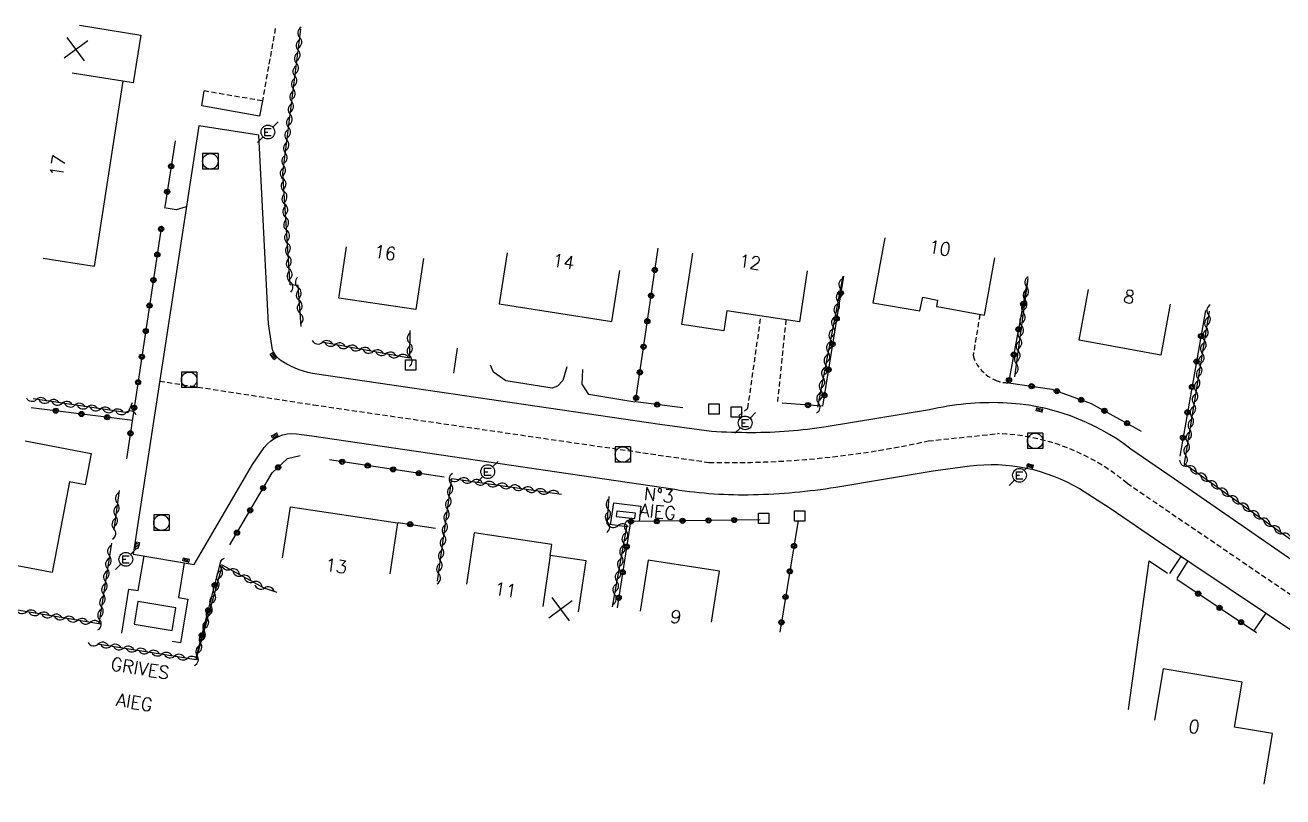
# Model space of a CAD drawing. Header units: millimetres. Extents: x 184000 to 185001, y 129000 to 130000.
# Drawn here: x 184464.6 to 184586.4, y 129866.9 to 129941.6 of the extents above; entities that cross this region are included whole.
import ezdxf
from ezdxf.enums import TextEntityAlignment as Align

# ---------------------------------------------------------------- set-up
doc = ezdxf.new("R2010")
doc.units = ezdxf.units.MM
doc.linetypes.add('DASHED', pattern=[0.75, 0.5, -0.25])
doc.layers.get('0').update_dxf_attribs({"linetype": 'CONTINUOUS'})
for name, color, linetype in [('W0001', 6, 'DASHED'), ('W0008', 7, 'CONTINUOUS'), ('W0100', 7, 'CONTINUOUS'), ('W0112', 1, 'DASHED'), ('W0310', 3, 'CONTINUOUS'), ('W0322', 7, 'CONTINUOUS'), ('W0334', 7, 'CONTINUOUS'), ('W0400', 7, 'CONTINUOUS'), ('W0420', 7, 'CONTINUOUS'), ('W0471', 7, 'CONTINUOUS'), ('W0984', 7, 'CONTINUOUS'), ('W0991', 7, 'CONTINUOUS'), ('W1102', 7, 'CONTINUOUS')]:
    doc.layers.add(name, color=color, linetype=linetype)
doc.styles.get("Standard").update_dxf_attribs({"font": 'romans.shx', "width": 0.85})

# ---------------------------------------------------------------- blocks, each defined once
blk = doc.blocks.new('t322o')
at = {"color": 0, "linetype": 'Continuous'}
for radius in [0.25, 0.15]:
    blk.add_circle((0, 0), radius, dxfattribs=at)
blk = doc.blocks.new('T420')
for p, q in [((0.75, 0.75), (-0.75, 0.75)), ((-0.75, 0.75), (-0.75, -0.75)), ((0.75, 0.75), (0.75, -0.75)), ((0.75, -0.75), (-0.75, -0.75))]:
    blk.add_line(p, q)
blk.add_ellipse((0, 0), major_axis=(-0.53, 0.53), ratio=1, start_param=3.926991, end_param=10.210176)
blk = doc.blocks.new('T471')
for p, q in [((-0.333334, 0.333334), (-0.333334, -0.333334)), ((-0.333334, 0.333334), (0.333334, 0.333334)), ((-0.333334, 0), (0, 0)), ((0.500001, 0.500001), (1.000002, 1.000002)), ((-0.500001, -0.500001), (-1.000002, -1.000002)), ((-0.333334, -0.333334), (0.333334, -0.333334))]:
    blk.add_line(p, q)
blk.add_ellipse((0, 0), major_axis=(0.471405, 0.471405), ratio=1, start_param=5.4977871438, end_param=11.780972451)
blk = doc.blocks.new('T400')
for p, q in [((-0.15, 0.3), (0.15, 0.3)), ((-0.15, -0.25), (-0.15, 0.3)), ((-0.15, 0.15), (0.15, 0.15)), ((-0.15, 0), (0.15, 0)), ((0.15, 0.3), (0.15, -0.25)), ((-0.15, -0.15), (0.15, -0.15)), ((-0.15, -0.25), (-0.15, -0.3)), ((-0.15, -0.3), (0.15, -0.3)), ((0.15, -0.3), (0.15, -0.25))]:
    blk.add_line(p, q)
blk = doc.blocks.new('t310o')
at = {"color": 0, "linetype": 'Continuous'}
for centre, start, end in [((-0.5, 0.38), 216.8699, 323.1304), ((0.5, -0.37), 36.8699, 143.1303)]:
    blk.add_arc(centre, 0.625, start, end, dxfattribs=at)
blk = doc.blocks.new('t112o')
at = {"color": 0, "linetype": 'Continuous'}
for p, q in [((-0.5, 0.5), (0.5, 0.5)), ((-0.5, -0.5), (-0.5, 0.5)), ((0.5, 0.5), (0.5, -0.5)), ((0.5, -0.5), (-0.5, -0.5))]:
    blk.add_line(p, q, dxfattribs=at)
blk = doc.blocks.new('t991o')
at = {"color": 0, "linetype": 'Continuous'}
for p, q in [((-1, 1), (1, -1)), ((-1, -1), (1, 1))]:
    blk.add_line(p, q, dxfattribs=at)

msp = doc.modelspace()

# ---------------------------------------------------------------- linework, layer by layer
at = {"layer": 'W0001'}
msp.add_lwpolyline([(184477.65, 129907.15), (184492.55, 129904.86), (184530.85, 129899.29, 0.060458), (184552.09, 129901.37), (184558.82, 129902.07, -0.167521), (184571.35, 129897.27), (184596.09, 129880.43, 0.017409), (184612.77, 129872.04, -0.229307), (184618.72, 129855.69), (184616, 129813.86)], format="xyb", dxfattribs=at)
msp.add_lwpolyline([(184477.65, 129907.15), (184492.55, 129904.86), (184530.85, 129899.29, 0.060458), (184552.09, 129901.37), (184558.82, 129902.07, -0.167521), (184571.35, 129897.27), (184596.09, 129880.43, 0.017409), (184612.77, 129872.04, -0.229307), (184618.72, 129855.69), (184616, 129813.86)], format="xyb", dxfattribs=at)
at = {"layer": 'W0008'}
msp.add_lwpolyline([(184597.61, 129882.7), (184575.9, 129897.71), (184571.71, 129900.58, 0.15573), (184559.31, 129905.05, 0.065675), (184552.2, 129904.37), (184542.19, 129902.72, -0.038685), (184534.98, 129902.16, -0.015519), (184531.11, 129902.28), (184526.08, 129902.94), (184492.89, 129907.83, -0.10296), (184489.59, 129909.01, -0.156548), (184488.6, 129910.17), (184488.19, 129912.7), (184487.27, 129930.95), (184481.44, 129931.85), (184475.08, 129890.42), (184481.01, 129889.41), (184486.65, 129899.08), (184487.79, 129900.73, -0.265349), (184490.9, 129902.05), (184492.4, 129901.87), (184527.54, 129896.69, 0.046781), (184535.14, 129896.17, 0.032571), (184543.13, 129896.89), (184552.57, 129898.46), (184556.1, 129898.94, -0.168272), (184566.72, 129896.75), (184569.7, 129894.85), (184574.01, 129891.94), (184606.63, 129870.08)], format="xyb", dxfattribs=at)
msp.add_lwpolyline([(184597.61, 129882.7), (184575.9, 129897.71), (184571.71, 129900.58, 0.15573), (184559.31, 129905.05, 0.065675), (184552.2, 129904.37), (184542.19, 129902.72, -0.038685), (184534.98, 129902.16, -0.015519), (184531.11, 129902.28), (184526.08, 129902.94), (184492.89, 129907.83, -0.10296), (184489.59, 129909.01, -0.156548), (184488.6, 129910.17), (184488.19, 129912.7), (184487.27, 129930.95), (184481.44, 129931.85), (184475.08, 129890.42), (184481.01, 129889.41), (184486.65, 129899.08), (184487.79, 129900.73, -0.265349), (184490.9, 129902.05), (184492.4, 129901.87), (184527.54, 129896.69, 0.046781), (184535.14, 129896.17, 0.032571), (184543.13, 129896.89), (184552.57, 129898.46), (184556.1, 129898.94, -0.168272), (184566.72, 129896.75), (184569.7, 129894.85), (184574.01, 129891.94), (184606.63, 129870.08)], format="xyb", dxfattribs=at)
for points in [[(184489.59, 129909.01), (184489.59, 129909.01)], [(184489.59, 129909.01), (184489.59, 129909.01)], [(184490.93, 129908.35), (184490.93, 129908.35)], [(184490.93, 129908.35), (184490.93, 129908.35)], [(184559.31, 129905.05), (184559.31, 129905.05)], [(184559.31, 129905.05), (184559.31, 129905.05)], [(184563.37, 129904.51), (184563.37, 129904.51)], [(184563.37, 129904.51), (184563.37, 129904.51)], [(184539.35, 129902.36), (184539.35, 129902.36)], [(184539.35, 129902.36), (184539.35, 129902.36)], [(184489.39, 129901.88), (184489.39, 129901.88)], [(184489.39, 129901.88), (184489.39, 129901.88)], [(184534.98, 129902.16), (184534.98, 129902.16)], [(184534.98, 129902.16), (184534.98, 129902.16)], [(184559.19, 129899.05), (184559.19, 129899.05)], [(184559.19, 129899.05), (184559.19, 129899.05)], [(184560.41, 129898.94), (184560.41, 129898.94)], [(184560.41, 129898.94), (184560.41, 129898.94)], [(184563.26, 129898.31), (184563.26, 129898.31)], [(184563.26, 129898.31), (184563.26, 129898.31)], [(184535.14, 129896.17), (184535.14, 129896.17)], [(184535.14, 129896.17), (184535.14, 129896.17)], [(184539.43, 129896.43), (184539.43, 129896.43)], [(184539.43, 129896.43), (184539.43, 129896.43)]]:
    msp.add_lwpolyline(points, dxfattribs=at)
at = {"layer": 'W0100'}
for points in [[(184469.91, 129941.59), (184475.83, 129940.63), (184475.08, 129936.02), (184474.1, 129936.18), (184473.93, 129935.15), (184471.33, 129918.24), (184466.39, 129919)], [(184469.91, 129941.59), (184475.83, 129940.63), (184475.08, 129936.02), (184474.1, 129936.18), (184473.93, 129935.15), (184471.33, 129918.24), (184466.39, 129919)], [(184547.87, 129921), (184546.73, 129914.74), (184551.28, 129913.94), (184551.55, 129915.26), (184552.98, 129915), (184552.87, 129914.38), (184552.94, 129914.36), (184557.53, 129913.53), (184558.53, 129919.08)], [(184547.87, 129921), (184546.73, 129914.74), (184551.28, 129913.94), (184551.55, 129915.26), (184552.98, 129915), (184552.87, 129914.38), (184552.94, 129914.36), (184557.53, 129913.53), (184558.53, 129919.08)], [(184503.21, 129919.02), (184502.47, 129914.07), (184495.01, 129915.19), (184495.75, 129920.13)], [(184503.21, 129919.02), (184502.47, 129914.07), (184495.01, 129915.19), (184495.75, 129920.13)], [(184511.3, 129919.58), (184510.53, 129914.64), (184521.46, 129912.93), (184522.23, 129917.87)], [(184511.3, 129919.58), (184510.53, 129914.64), (184521.46, 129912.93), (184522.23, 129917.87)], [(184540.36, 129917.83), (184539.61, 129912.89), (184532.57, 129913.96), (184532.28, 129912.03), (184528.23, 129912.64), (184529.28, 129919.52)], [(184540.36, 129917.83), (184539.61, 129912.89), (184532.57, 129913.96), (184532.28, 129912.03), (184528.23, 129912.64), (184529.28, 129919.52)], [(184575.5, 129914.59), (184574.61, 129909.67), (184566.7, 129911.1), (184567.59, 129916.02)], [(184575.5, 129914.59), (184574.61, 129909.67), (184566.7, 129911.1), (184567.59, 129916.02)], [(184552.94, 129914.36), (184552.94, 129914.36)], [(184552.94, 129914.36), (184552.94, 129914.36)], [(184539.61, 129912.89), (184539.61, 129912.89)], [(184539.61, 129912.89), (184539.61, 129912.89)], [(184464.62, 129901.39), (184471.02, 129900.16), (184470.43, 129897.11), (184468.94, 129897.4), (184467.25, 129888.62), (184462.34, 129889.57)], [(184464.62, 129901.39), (184471.02, 129900.16), (184470.43, 129897.11), (184468.94, 129897.4), (184467.25, 129888.62), (184462.34, 129889.57)], [(184489.57, 129890.06), (184490.32, 129895), (184500.69, 129893.44), (184499.95, 129888.5)], [(184489.57, 129890.06), (184490.32, 129895), (184500.69, 129893.44), (184499.95, 129888.5)], [(184518.21, 129884.83), (184518.95, 129889.77), (184515.49, 129890.29), (184515.65, 129891.34), (184508.12, 129892.47), (184507.38, 129887.52)], [(184518.21, 129884.83), (184518.95, 129889.77), (184515.49, 129890.29), (184515.65, 129891.34), (184508.12, 129892.47), (184507.38, 129887.52)], [(184518.95, 129889.77), (184518.95, 129889.77)], [(184518.95, 129889.77), (184518.95, 129889.77)], [(184531.1, 129883.83), (184531.86, 129888.77), (184524.96, 129889.83), (184524.2, 129884.88)], [(184531.1, 129883.83), (184531.86, 129888.77), (184524.96, 129889.83), (184524.2, 129884.88)], [(184467.25, 129888.62), (184467.25, 129888.62)], [(184467.25, 129888.62), (184467.25, 129888.62)], [(184584.61, 129868.14), (184585.43, 129873.07), (184581.75, 129873.68), (184582.47, 129878.03), (184574.83, 129879.3), (184574.01, 129874.36)], [(184584.61, 129868.14), (184585.43, 129873.07), (184581.75, 129873.68), (184582.47, 129878.03), (184574.83, 129879.3), (184574.01, 129874.36)], [(184585.43, 129873.07), (184585.43, 129873.07)], [(184585.43, 129873.07), (184585.43, 129873.07)]]:
    msp.add_lwpolyline(points, dxfattribs=at)
for points in [[(184521.86, 129894.04), (184523.66, 129893.86), (184523.73, 129894.38), (184521.94, 129894.56)], [(184521.86, 129894.04), (184523.66, 129893.86), (184523.73, 129894.38), (184521.94, 129894.56)], [(184478.87, 129883.03), (184479.22, 129885.22), (184475.54, 129885.83), (184475.19, 129883.64)], [(184478.87, 129883.03), (184479.22, 129885.22), (184475.54, 129885.83), (184475.19, 129883.64)]]:
    msp.add_lwpolyline(points, close=True, dxfattribs=at)
at = {"layer": 'W0112'}
for points in [[(184488.86, 129941.28), (184487.61, 129934.26), (184481.96, 129935.23)], [(184488.86, 129941.28), (184487.61, 129934.26), (184481.96, 129935.23)], [(184533.73, 129903.79), (184534.62, 129904.53), (184535.89, 129913.46)], [(184533.73, 129903.79), (184534.62, 129904.53), (184535.89, 129913.46)], [(184538.3, 129913.09), (184537.49, 129905.17)], [(184538.3, 129913.09), (184537.49, 129905.17)], [(184557.51, 129907.92), (184557.51, 129907.92)], [(184557.51, 129907.92), (184557.51, 129907.92)], [(184558.6, 129907.24), (184558.6, 129907.24)], [(184558.6, 129907.24), (184558.6, 129907.24)]]:
    msp.add_lwpolyline(points, dxfattribs=at)
msp.add_lwpolyline([(184557.09, 129913.61), (184556.43, 129909.62, 0.224699), (184558.6, 129907.24, 0.0929), (184559.79, 129906.99)], format="xyb", dxfattribs=at)
msp.add_lwpolyline([(184557.09, 129913.61), (184556.43, 129909.62, 0.224699), (184558.6, 129907.24, 0.0929), (184559.79, 129906.99)], format="xyb", dxfattribs=at)
at = {"layer": 'W0310'}
for p, q in [((184543.82, 129917.31), (184541.36, 129904.62)), ((184543.82, 129917.31), (184541.36, 129904.62)), ((184561.74, 129917.08), (184560.45, 129907.58)), ((184561.74, 129917.08), (184560.45, 129907.58)), ((184473.73, 129896.58), (184473.21, 129892.81)), ((184473.73, 129896.58), (184473.21, 129892.81))]:
    msp.add_line(p, q, dxfattribs=at)
for points in [[(184491.36, 129912.45), (184491.07, 129916.39), (184490.31, 129916.47), (184489.59, 129927.28), (184491.33, 129941.21)], [(184491.36, 129912.45), (184491.07, 129916.39), (184490.31, 129916.47), (184489.59, 129927.28), (184491.33, 129941.21)], [(184579.28, 129913.91), (184576.88, 129899.19), (184596.79, 129885.02), (184604.64, 129881.74)], [(184579.28, 129913.91), (184576.88, 129899.19), (184596.79, 129885.02), (184604.64, 129881.74)], [(184501.9, 129912.06), (184501.86, 129909.38), (184493.37, 129910.92)], [(184501.9, 129912.06), (184501.86, 129909.38), (184493.37, 129910.92)], [(184474.99, 129905.05), (184474.57, 129904.07), (184465.4, 129905.43)], [(184474.99, 129905.05), (184474.57, 129904.07), (184465.4, 129905.43)], [(184504.57, 129887.8), (184505.95, 129897.73), (184516.57, 129896.21)], [(184504.57, 129887.8), (184505.95, 129897.73), (184516.57, 129896.21)], [(184521.5, 129885.3), (184522.89, 129893.06), (184521.01, 129893.3), (184521.2, 129896)], [(184521.5, 129885.3), (184522.89, 129893.06), (184521.01, 129893.3), (184521.2, 129896)], [(184472.98, 129891.48), (184471.77, 129883.68), (184461.54, 129885.38)], [(184472.98, 129891.48), (184471.77, 129883.68), (184461.54, 129885.38)], [(184471.64, 129881.72), (184481.18, 129880.21), (184483.73, 129889.36), (184487.76, 129887.15), (184488.99, 129886.73)], [(184471.64, 129881.72), (184481.18, 129880.21), (184483.73, 129889.36), (184487.76, 129887.15), (184488.99, 129886.73)]]:
    msp.add_lwpolyline(points, dxfattribs=at)
at = {"layer": 'W0322'}
for p, q in [((184479.16, 129930.4), (184478.16, 129924.02)), ((184479.16, 129930.4), (184478.16, 129924.02)), ((184477.85, 129922.18), (184474.45, 129899.63)), ((184477.85, 129922.18), (184474.45, 129899.63)), ((184578.94, 129913.97), (184576.44, 129899.88)), ((184578.94, 129913.97), (184576.44, 129899.88)), ((184475.05, 129903.35), (184465.23, 129904.57)), ((184475.05, 129903.35), (184465.23, 129904.57)), ((184505.22, 129897.87), (184494.09, 129899.53)), ((184505.22, 129897.87), (184494.09, 129899.53)), ((184539.5, 129893.68), (184537.71, 129882.86)), ((184539.5, 129893.68), (184537.71, 129882.86)), ((184481.23, 129880.52), (184483.6, 129889.83)), ((184481.23, 129880.52), (184483.6, 129889.83)), ((184576.15, 129887.98), (184583.86, 129882.82)), ((184576.15, 129887.98), (184583.86, 129882.82))]:
    msp.add_line(p, q, dxfattribs=at)
for points in [[(184528.31, 129904.56), (184523.74, 129905.14), (184525.92, 129920.03)], [(184528.31, 129904.56), (184523.74, 129905.14), (184525.92, 129920.03)], [(184543.88, 129917.3), (184541.86, 129904.73), (184537.95, 129905.02)], [(184543.88, 129917.3), (184541.86, 129904.73), (184537.95, 129905.02)], [(184561.73, 129917.08), (184559.87, 129907), (184564.06, 129906.36), (184567.87, 129904.99), (184572.72, 129902.32)], [(184561.73, 129917.08), (184559.87, 129907), (184564.06, 129906.36), (184567.87, 129904.99), (184572.72, 129902.32)], [(184484.45, 129891.32), (184488.57, 129898.28), (184490.04, 129899.66), (184491.26, 129899.96)], [(184484.45, 129891.32), (184488.57, 129898.28), (184490.04, 129899.66), (184491.26, 129899.96)], [(184535.8, 129893.74), (184523.27, 129893.57), (184521.96, 129885.22)], [(184535.8, 129893.74), (184523.27, 129893.57), (184521.96, 129885.22)], [(184500.75, 129893.48), (184504.38, 129892.91)], [(184500.75, 129893.48), (184504.38, 129892.91)], [(184571.47, 129875.38), (184573.48, 129889.75), (184575.24, 129888.57)], [(184571.47, 129875.38), (184573.48, 129889.75), (184575.24, 129888.57)]]:
    msp.add_lwpolyline(points, dxfattribs=at)
at = {"layer": 'W0334'}
for points in [[(184487.61, 129934.27), (184487.33, 129932.78), (184481.74, 129933.78), (184481.96, 129935.25)], [(184487.61, 129934.27), (184487.33, 129932.78), (184481.74, 129933.78), (184481.96, 129935.25)], [(184480.23, 129924.01), (184479.27, 129923.71), (184478.11, 129923.93)], [(184480.23, 129924.01), (184479.27, 129923.71), (184478.11, 129923.93)], [(184506.47, 129910.35), (184506.12, 129907.93)], [(184506.47, 129910.35), (184506.12, 129907.93)], [(184517.08, 129908.53), (184516.69, 129907.21), (184516.18, 129906.66), (184515.68, 129906.47), (184511.18, 129907.18), (184509.98, 129908.03), (184509.7, 129908.69)], [(184517.08, 129908.53), (184516.69, 129907.21), (184516.18, 129906.66), (184515.68, 129906.47), (184511.18, 129907.18), (184509.98, 129908.03), (184509.7, 129908.69)], [(184523.67, 129905.1), (184519.21, 129905.86), (184518.58, 129906.85), (184518.65, 129908.26)], [(184523.67, 129905.1), (184519.21, 129905.86), (184518.58, 129906.85), (184518.65, 129908.26)], [(184521.33, 129893.26), (184521.64, 129895.38), (184524.25, 129895.06), (184524.08, 129893.58)], [(184521.33, 129893.26), (184521.64, 129895.38), (184524.25, 129895.06), (184524.08, 129893.58)], [(184473.99, 129882.78), (184474.68, 129887.03), (184475.57, 129886.88), (184476.15, 129890.24)], [(184473.99, 129882.78), (184474.68, 129887.03), (184475.57, 129886.88), (184476.15, 129890.24)], [(184575.47, 129888.54), (184576.59, 129890.19), (184577.23, 129889.76), (184576.15, 129888.07)], [(184575.47, 129888.54), (184576.59, 129890.19), (184577.23, 129889.76), (184576.15, 129888.07)], [(184480.03, 129889.57), (184479.49, 129886.23), (184480.39, 129886.07), (184479.67, 129881.84), (184478.87, 129881.96)], [(184480.03, 129889.57), (184479.49, 129886.23), (184480.39, 129886.07), (184479.67, 129881.84), (184478.87, 129881.96)], [(184583.68, 129883.06), (184584.82, 129884.7)], [(184583.68, 129883.06), (184584.82, 129884.7)]]:
    msp.add_lwpolyline(points, dxfattribs=at)
at = {"layer": 'W1102'}
for points in [[(184474.1, 129936.18), (184469.19, 129936.94)], [(184474.1, 129936.18), (184469.19, 129936.94)], [(184515.49, 129890.29), (184514.75, 129885.35)], [(184515.49, 129890.29), (184514.75, 129885.35)]]:
    msp.add_lwpolyline(points, dxfattribs=at)

# ---------------------------------------------------------------- block references
at = {"layer": 'W0112'}
for p in [(184501.96, 129908.7), (184501.96, 129908.7), (184531.35, 129904.46), (184531.35, 129904.46), (184533.49, 129904.15), (184533.49, 129904.15), (184536.14, 129893.89), (184536.14, 129893.89), (184539.63, 129894.1), (184539.63, 129894.1)]:
    msp.add_blockref('t112o', p, dxfattribs=at)
at = {"layer": 'W0310'}
for p, rotation in [((184491.23, 129940.39), 82.85628103409194), ((184491.23, 129940.39), 82.85628103409194), ((184491.07, 129939.15), 82.85628103409194), ((184491.07, 129939.15), 82.85628103409194), ((184490.92, 129937.91), 82.85628103409194), ((184490.92, 129937.91), 82.85628103409194), ((184490.76, 129936.67), 82.85628103409194), ((184490.76, 129936.67), 82.85628103409194), ((184490.61, 129935.43), 82.85628103409194), ((184490.61, 129935.43), 82.85628103409194), ((184490.45, 129934.19), 82.85628103409194), ((184490.45, 129934.19), 82.85628103409194), ((184490.3, 129932.95), 82.85628103409194), ((184490.3, 129932.95), 82.85628103409194), ((184490.14, 129931.71), 82.85628103409194), ((184490.14, 129931.71), 82.85628103409194), ((184489.98, 129930.47), 82.85628103409194), ((184489.98, 129930.47), 82.85628103409194), ((184489.83, 129929.23), 82.85628103409194), ((184489.83, 129929.23), 82.85628103409194), ((184489.67, 129927.99), 82.85628103409194), ((184489.67, 129927.99), 82.85628103409194), ((184489.62, 129926.74), 93.858131709524), ((184489.62, 129926.74), 93.858131709524), ((184489.71, 129925.5), 93.858131709524), ((184489.71, 129925.5), 93.858131709524), ((184489.79, 129924.25), 93.858131709524), ((184489.79, 129924.25), 93.858131709524), ((184489.87, 129923), 93.858131709524), ((184489.87, 129923), 93.858131709524), ((184489.96, 129921.75), 93.858131709524), ((184489.96, 129921.75), 93.858131709524), ((184490.04, 129920.51), 93.858131709524), ((184490.04, 129920.51), 93.858131709524), ((184490.13, 129919.26), 93.858131709524), ((184490.13, 129919.26), 93.858131709524), ((184490.21, 129918.01), 93.858131709524), ((184490.21, 129918.01), 93.858131709524), ((184490.29, 129916.77), 93.858131709524), ((184490.29, 129916.77), 93.858131709524), ((184491.09, 129916.19), 94.13052142621662), ((184491.09, 129916.19), 94.13052142621662), ((184543.58, 129916.08), 259.0091614199209), ((184543.58, 129916.08), 259.0091614199209), ((184561.62, 129916.25), 262.2948646958099), ((184561.62, 129916.25), 262.2948646958099), ((184491.18, 129914.95), 94.13052142621662), ((184491.18, 129914.95), 94.13052142621662), ((184543.34, 129914.85), 259.0091614199209), ((184543.34, 129914.85), 259.0091614199209), ((184561.46, 129915.01), 262.2948646958099), ((184561.46, 129915.01), 262.2948646958099), ((184491.27, 129913.7), 94.13052142621662), ((184491.27, 129913.7), 94.13052142621662), ((184543.11, 129913.63), 259.0091614199209), ((184543.11, 129913.63), 259.0091614199209), ((184561.29, 129913.77), 262.2948646958099), ((184561.29, 129913.77), 262.2948646958099), ((184579.23, 129913.55), 260.718407745802), ((184579.23, 129913.55), 260.718407745802), ((184542.87, 129912.4), 259.0091614199209), ((184542.87, 129912.4), 259.0091614199209), ((184561.12, 129912.53), 262.2948646958099), ((184561.12, 129912.53), 262.2948646958099), ((184579.02, 129912.32), 260.718407745802), ((184579.02, 129912.32), 260.718407745802), ((184542.63, 129911.17), 259.0091614199209), ((184542.63, 129911.17), 259.0091614199209), ((184560.95, 129911.29), 262.2948646958099), ((184560.95, 129911.29), 262.2948646958099), ((184578.82, 129911.09), 260.718407745802), ((184578.82, 129911.09), 260.718407745802), ((184493.42, 129910.91), 169.7408128844944), ((184493.42, 129910.91), 169.7408128844944), ((184494.65, 129910.69), 169.7408128844944), ((184494.65, 129910.69), 169.7408128844944), ((184495.88, 129910.47), 169.7408128844944), ((184495.88, 129910.47), 169.7408128844944), ((184501.88, 129910.81), 269.1707165425016), ((184501.88, 129910.81), 269.1707165425016), ((184542.39, 129909.95), 259.0091614199209), ((184542.39, 129909.95), 259.0091614199209), ((184560.79, 129910.06), 262.2948646958099), ((184560.79, 129910.06), 262.2948646958099), ((184578.62, 129909.85), 260.718407745802), ((184578.62, 129909.85), 260.718407745802), ((184497.11, 129910.25), 169.7408128844944), ((184497.11, 129910.25), 169.7408128844944), ((184498.34, 129910.02), 169.7408128844944), ((184498.34, 129910.02), 169.7408128844944), ((184499.57, 129909.8), 169.7408128844944), ((184499.57, 129909.8), 169.7408128844944), ((184500.8, 129909.58), 169.7408128844944), ((184500.8, 129909.58), 169.7408128844944), ((184501.86, 129909.56), 269.1707165425016), ((184501.86, 129909.56), 269.1707165425016), ((184542.15, 129908.72), 259.0091614199209), ((184542.15, 129908.72), 259.0091614199209), ((184560.62, 129908.82), 262.2948646958099), ((184560.62, 129908.82), 262.2948646958099), ((184578.42, 129908.62), 260.718407745802), ((184578.42, 129908.62), 260.718407745802), ((184541.91, 129907.49), 259.0091614199209), ((184541.91, 129907.49), 259.0091614199209), ((184578.22, 129907.39), 260.718407745802), ((184578.22, 129907.39), 260.718407745802), ((184541.68, 129906.26), 259.0091614199209), ((184541.68, 129906.26), 259.0091614199209), ((184578.02, 129906.15), 260.718407745802), ((184578.02, 129906.15), 260.718407745802), ((184541.44, 129905.04), 259.0091614199209), ((184541.44, 129905.04), 259.0091614199209), ((184577.81, 129904.92), 260.718407745802), ((184577.81, 129904.92), 260.718407745802), ((184465.74, 129905.38), 171.5530001388541), ((184465.74, 129905.38), 171.5530001388541), ((184466.97, 129905.19), 171.5530001388541), ((184466.97, 129905.19), 171.5530001388541), ((184468.21, 129905.01), 171.5530001388541), ((184468.21, 129905.01), 171.5530001388541), ((184469.45, 129904.83), 171.5530001388541), ((184469.45, 129904.83), 171.5530001388541), ((184470.68, 129904.64), 171.5530001388541), ((184470.68, 129904.64), 171.5530001388541), ((184471.92, 129904.46), 171.5530001388541), ((184471.92, 129904.46), 171.5530001388541), ((184577.61, 129903.68), 260.718407745802), ((184577.61, 129903.68), 260.718407745802), ((184473.15, 129904.28), 171.5530001388541), ((184473.15, 129904.28), 171.5530001388541), ((184474.39, 129904.09), 171.5530001388541), ((184474.39, 129904.09), 171.5530001388541), ((184577.41, 129902.45), 260.718407745802), ((184577.41, 129902.45), 260.718407745802), ((184577.21, 129901.22), 260.718407745802), ((184577.21, 129901.22), 260.718407745802), ((184577.01, 129899.98), 260.718407745802), ((184577.01, 129899.98), 260.718407745802), ((184577.24, 129898.93), 324.5563283033075), ((184577.24, 129898.93), 324.5563283033075), ((184578.26, 129898.21), 324.5563283033075), ((184578.26, 129898.21), 324.5563283033075), ((184505.88, 129897.21), 82.0617859323513), ((184505.88, 129897.21), 82.0617859323513), ((184506.67, 129897.62), 351.8896047284218), ((184506.67, 129897.62), 351.8896047284218), ((184507.91, 129897.45), 351.8896047284218), ((184507.91, 129897.45), 351.8896047284218), ((184509.15, 129897.27), 351.8896047284218), ((184509.15, 129897.27), 351.8896047284218), ((184510.38, 129897.09), 351.8896047284218), ((184510.38, 129897.09), 351.8896047284218), ((184579.28, 129897.48), 324.5563283033075), ((184579.28, 129897.48), 324.5563283033075), ((184580.3, 129896.76), 324.5563283033075), ((184580.3, 129896.76), 324.5563283033075), ((184473.56, 129895.34), 262.0810007185758), ((184473.56, 129895.34), 262.0810007185758), ((184505.71, 129895.97), 82.0617859323513), ((184505.71, 129895.97), 82.0617859323513), ((184511.62, 129896.92), 351.8896047284218), ((184511.62, 129896.92), 351.8896047284218), ((184512.86, 129896.74), 351.8896047284218), ((184512.86, 129896.74), 351.8896047284218), ((184514.1, 129896.56), 351.8896047284218), ((184514.1, 129896.56), 351.8896047284218), ((184515.33, 129896.39), 351.8896047284218), ((184515.33, 129896.39), 351.8896047284218), ((184581.31, 129896.03), 324.5563283033075), ((184581.31, 129896.03), 324.5563283033075), ((184473.39, 129894.1), 262.0810007185758), ((184473.39, 129894.1), 262.0810007185758), ((184505.53, 129894.73), 82.0617859323513), ((184505.53, 129894.73), 82.0617859323513), ((184521.11, 129894.76), 85.98169022148589), ((184521.11, 129894.76), 85.98169022148589), ((184582.33, 129895.31), 324.5563283033075), ((184582.33, 129895.31), 324.5563283033075), ((184583.35, 129894.58), 324.5563283033075), ((184583.35, 129894.58), 324.5563283033075), ((184473.22, 129892.86), 262.0810007185758), ((184473.22, 129892.86), 262.0810007185758), ((184505.36, 129893.49), 82.0617859323513), ((184505.36, 129893.49), 82.0617859323513), ((184521.03, 129893.51), 85.98169022148589), ((184521.03, 129893.51), 85.98169022148589), ((184584.37, 129893.86), 324.5563283033075), ((184584.37, 129893.86), 324.5563283033075), ((184585.39, 129893.13), 324.5563283033075), ((184585.39, 129893.13), 324.5563283033075), ((184505.19, 129892.26), 82.0617859323513), ((184505.19, 129892.26), 82.0617859323513), ((184522.04, 129893.17), 172.7470807230947), ((184522.04, 129893.17), 172.7470807230947), ((184522.83, 129892.68), 79.79424827068699), ((184522.83, 129892.68), 79.79424827068699), ((184586.41, 129892.41), 324.5563283033075), ((184586.41, 129892.41), 324.5563283033075), ((184505.01, 129891.02), 82.0617859323513), ((184505.01, 129891.02), 82.0617859323513), ((184522.6, 129891.45), 79.79424827068699), ((184522.6, 129891.45), 79.79424827068699), ((184472.79, 129890.25), 261.2131904734122), ((184472.79, 129890.25), 261.2131904734122), ((184483.63, 129889.03), 74.4522527987669), ((184483.63, 129889.03), 74.4522527987669), ((184504.84, 129889.78), 82.0617859323513), ((184504.84, 129889.78), 82.0617859323513), ((184522.38, 129890.22), 79.79424827068699), ((184522.38, 129890.22), 79.79424827068699), ((184472.59, 129889.01), 261.2131904734122), ((184472.59, 129889.01), 261.2131904734122), ((184483.3, 129887.83), 74.4522527987669), ((184483.3, 129887.83), 74.4522527987669), ((184484.52, 129888.93), 331.2013178423495), ((184484.52, 129888.93), 331.2013178423495), ((184485.62, 129888.32), 331.2013178423495), ((184485.62, 129888.32), 331.2013178423495), ((184504.67, 129888.54), 82.0617859323513), ((184504.67, 129888.54), 82.0617859323513), ((184522.16, 129888.99), 79.79424827068699), ((184522.16, 129888.99), 79.79424827068699), ((184472.4, 129887.78), 261.2131904734122), ((184472.4, 129887.78), 261.2131904734122), ((184482.96, 129886.62), 74.4522527987669), ((184482.96, 129886.62), 74.4522527987669), ((184486.71, 129887.72), 331.2013178423495), ((184486.71, 129887.72), 331.2013178423495), ((184487.81, 129887.13), 341.1718503123728), ((184487.81, 129887.13), 341.1718503123728), ((184521.94, 129887.76), 79.79424827068699), ((184521.94, 129887.76), 79.79424827068699), ((184472.21, 129886.54), 261.2131904734122), ((184472.21, 129886.54), 261.2131904734122), ((184482.63, 129885.42), 74.4522527987669), ((184482.63, 129885.42), 74.4522527987669), ((184521.72, 129886.53), 79.79424827068699), ((184521.72, 129886.53), 79.79424827068699), ((184464.76, 129884.84), 170.5685143736572), ((184464.76, 129884.84), 170.5685143736572), ((184472.02, 129885.31), 261.2131904734122), ((184472.02, 129885.31), 261.2131904734122), ((184482.29, 129884.22), 74.4522527987669), ((184482.29, 129884.22), 74.4522527987669), ((184466, 129884.64), 170.5685143736572), ((184466, 129884.64), 170.5685143736572), ((184467.23, 129884.43), 170.5685143736572), ((184467.23, 129884.43), 170.5685143736572), ((184468.46, 129884.23), 170.5685143736572), ((184468.46, 129884.23), 170.5685143736572), ((184469.7, 129884.02), 170.5685143736572), ((184469.7, 129884.02), 170.5685143736572), ((184470.93, 129883.82), 170.5685143736572), ((184470.93, 129883.82), 170.5685143736572), ((184471.83, 129884.07), 261.2131904734122), ((184471.83, 129884.07), 261.2131904734122), ((184481.96, 129883.01), 74.4522527987669), ((184481.96, 129883.01), 74.4522527987669), ((184481.62, 129881.81), 74.4522527987669), ((184481.62, 129881.81), 74.4522527987669), ((184471.71, 129881.71), 350.9959659039793), ((184471.71, 129881.71), 350.9959659039793), ((184472.94, 129881.51), 350.9959659039793), ((184472.94, 129881.51), 350.9959659039793), ((184474.18, 129881.32), 350.9959659039793), ((184474.18, 129881.32), 350.9959659039793), ((184481.29, 129880.6), 74.4522527987669), ((184481.29, 129880.6), 74.4522527987669), ((184475.41, 129881.12), 350.9959659039793), ((184475.41, 129881.12), 350.9959659039793), ((184476.64, 129880.93), 350.9959659039793), ((184476.64, 129880.93), 350.9959659039793), ((184477.88, 129880.73), 350.9959659039793), ((184477.88, 129880.73), 350.9959659039793), ((184479.11, 129880.54), 350.9959659039793), ((184479.11, 129880.54), 350.9959659039793), ((184480.35, 129880.34), 350.9959659039793), ((184480.35, 129880.34), 350.9959659039793)]:
    msp.add_blockref('t310o', p, dxfattribs=dict(at, rotation=rotation))
at = {"layer": 'W0322'}
for p, rotation in [((184478.77, 129927.94), 261.0855966140447), ((184478.77, 129927.94), 261.0855966140447), ((184478.38, 129925.47), 261.0855966140447), ((184478.38, 129925.47), 261.0855966140447), ((184477.8, 129921.87), 261.445272115822), ((184477.8, 129921.87), 261.445272115822), ((184477.43, 129919.4), 261.445272115822), ((184477.43, 129919.4), 261.445272115822), ((184525.61, 129917.9), 81.68377576694537), ((184525.61, 129917.9), 81.68377576694537), ((184477.06, 129916.93), 261.445272115822), ((184477.06, 129916.93), 261.445272115822), ((184525.25, 129915.42), 81.68377576694537), ((184525.25, 129915.42), 81.68377576694537), ((184543.62, 129915.67), 260.8469205245231), ((184543.62, 129915.67), 260.8469205245231), ((184476.68, 129914.46), 261.445272115822), ((184476.68, 129914.46), 261.445272115822), ((184561.28, 129914.62), 259.5422321292576), ((184561.28, 129914.62), 259.5422321292576), ((184524.88, 129912.95), 81.68377576694537), ((184524.88, 129912.95), 81.68377576694537), ((184543.22, 129913.2), 260.8469205245231), ((184543.22, 129913.2), 260.8469205245231), ((184476.31, 129911.99), 261.445272115822), ((184476.31, 129911.99), 261.445272115822), ((184560.82, 129912.16), 259.5422321292576), ((184560.82, 129912.16), 259.5422321292576), ((184542.82, 129910.73), 260.8469205245231), ((184542.82, 129910.73), 260.8469205245231), ((184578.5, 129911.51), 259.9281966686537), ((184578.5, 129911.51), 259.9281966686537), ((184475.94, 129909.51), 261.445272115822), ((184475.94, 129909.51), 261.445272115822), ((184524.52, 129910.48), 81.68377576694537), ((184524.52, 129910.48), 81.68377576694537), ((184560.37, 129909.71), 259.5422321292576), ((184560.37, 129909.71), 259.5422321292576), ((184542.43, 129908.26), 260.8469205245231), ((184542.43, 129908.26), 260.8469205245231), ((184578.07, 129909.05), 259.9281966686537), ((184578.07, 129909.05), 259.9281966686537), ((184475.57, 129907.04), 261.445272115822), ((184475.57, 129907.04), 261.445272115822), ((184524.16, 129908), 81.68377576694537), ((184524.16, 129908), 81.68377576694537), ((184559.91, 129907.25), 259.5422321292576), ((184559.91, 129907.25), 259.5422321292576), ((184542.03, 129905.79), 260.8469205245231), ((184542.03, 129905.79), 260.8469205245231), ((184562.1, 129906.66), 351.202694240961), ((184562.1, 129906.66), 351.202694240961), ((184564.54, 129906.18), 340.2414177155317), ((184564.54, 129906.18), 340.2414177155317), ((184577.63, 129906.59), 259.9281966686537), ((184577.63, 129906.59), 259.9281966686537), ((184475.2, 129904.57), 261.445272115822), ((184475.2, 129904.57), 261.445272115822), ((184523.8, 129905.53), 81.68377576694537), ((184523.8, 129905.53), 81.68377576694537), ((184525.83, 129904.88), 172.8050606211101), ((184525.83, 129904.88), 172.8050606211101), ((184540.44, 129904.83), 175.7497232517291), ((184540.44, 129904.83), 175.7497232517291), ((184566.9, 129905.34), 340.2414177155317), ((184566.9, 129905.34), 340.2414177155317), ((184467.6, 129904.28), 172.8865129672378), ((184467.6, 129904.28), 172.8865129672378), ((184470.09, 129903.97), 172.8865129672378), ((184470.09, 129903.97), 172.8865129672378), ((184472.57, 129903.66), 172.8865129672378), ((184472.57, 129903.66), 172.8865129672378), ((184569.15, 129904.28), 331.2061164641808), ((184569.15, 129904.28), 331.2061164641808), ((184577.19, 129904.13), 259.9281966686537), ((184577.19, 129904.13), 259.9281966686537), ((184474.83, 129902.1), 261.445272115822), ((184474.83, 129902.1), 261.445272115822), ((184571.34, 129903.08), 331.2061164641808), ((184571.34, 129903.08), 331.2061164641808), ((184576.75, 129901.67), 259.9281966686537), ((184576.75, 129901.67), 259.9281966686537), ((184489.13, 129898.81), 43.10912076811626), ((184489.13, 129898.81), 43.10912076811626), ((184495.33, 129899.35), 171.5154236799786), ((184495.33, 129899.35), 171.5154236799786), ((184497.8, 129898.98), 171.5154236799786), ((184497.8, 129898.98), 171.5154236799786), ((184500.27, 129898.61), 171.5154236799786), ((184500.27, 129898.61), 171.5154236799786), ((184502.75, 129898.24), 171.5154236799786), ((184502.75, 129898.24), 171.5154236799786), ((184487.69, 129896.8), 59.43487971733489), ((184487.69, 129896.8), 59.43487971733489), ((184486.42, 129894.65), 59.43487971733489), ((184486.42, 129894.65), 59.43487971733489), ((184523.3, 129893.57), 180.7945673603186), ((184523.3, 129893.57), 180.7945673603186), ((184525.8, 129893.6), 180.7945673603186), ((184525.8, 129893.6), 180.7945673603186), ((184528.3, 129893.64), 180.7945673603186), ((184528.3, 129893.64), 180.7945673603186), ((184530.8, 129893.67), 180.7945673603186), ((184530.8, 129893.67), 180.7945673603186), ((184533.3, 129893.71), 180.7945673603186), ((184533.3, 129893.71), 180.7945673603186), ((184485.15, 129892.49), 59.43487971733489), ((184485.15, 129892.49), 59.43487971733489), ((184501.91, 129893.3), 350.9558399233233), ((184501.91, 129893.3), 350.9558399233233), ((184522.89, 129891.13), 261.0589480398203), ((184522.89, 129891.13), 261.0589480398203), ((184539.09, 129891.21), 260.6252335888849), ((184539.09, 129891.21), 260.6252335888849), ((184522.5, 129888.66), 261.0589480398203), ((184522.5, 129888.66), 261.0589480398203), ((184538.68, 129888.75), 260.6252335888849), ((184538.68, 129888.75), 260.6252335888849), ((184482.99, 129887.41), 75.70232811867093), ((184482.99, 129887.41), 75.70232811867093), ((184522.11, 129886.19), 261.0589480398203), ((184522.11, 129886.19), 261.0589480398203), ((184538.27, 129886.28), 260.6252335888849), ((184538.27, 129886.28), 260.6252335888849), ((184578.23, 129886.59), 326.2367558597717), ((184578.23, 129886.59), 326.2367558597717), ((184482.37, 129884.99), 75.70232811867093), ((184482.37, 129884.99), 75.70232811867093), ((184580.3, 129885.21), 326.2367558597717), ((184580.3, 129885.21), 326.2367558597717), ((184537.87, 129883.81), 260.6252335888849), ((184537.87, 129883.81), 260.6252335888849), ((184582.38, 129883.82), 326.2367558597717), ((184582.38, 129883.82), 326.2367558597717), ((184481.75, 129882.56), 75.70232811867093), ((184481.75, 129882.56), 75.70232811867093)]:
    msp.add_blockref('t322o', p, dxfattribs=dict(at, rotation=rotation))
at = {"layer": 'W0400'}
for p, rotation in [((184488.67, 129909.59), 35.60881710925564), ((184488.67, 129909.59), 35.60881710925564), ((184562.87, 129904.36), 75.93451367513404), ((184562.87, 129904.36), 75.93451367513404), ((184488.81, 129901.86), 116.5162338868729), ((184488.81, 129901.86), 116.5162338868729), ((184561.96, 129898.96), 71.76807053096434), ((184561.96, 129898.96), 71.76807053096434), ((184475.49, 129891.28), 345.5080732291797), ((184475.49, 129891.28), 345.5080732291797), ((184480.22, 129889.83), 75.14461508037515), ((184480.22, 129889.83), 75.14461508037515)]:
    msp.add_blockref('T400', p, dxfattribs=dict(at, rotation=rotation))
at = {"layer": 'W0420'}
for p in [(184482.57, 129928.42), (184482.57, 129928.42), (184480.51, 129907.28), (184480.51, 129907.28), (184562.44, 129901.37), (184562.44, 129901.37), (184522.52, 129900.05), (184522.52, 129900.05), (184477.83, 129893.45), (184477.83, 129893.45)]:
    msp.add_blockref('T420', p, dxfattribs=at)
at = {"layer": 'W0471'}
for p in [(184488.14, 129931.25), (184488.14, 129931.25), (184534.36, 129903.11), (184534.36, 129903.11), (184509.43, 129898.39), (184509.43, 129898.39), (184560.92, 129898.04), (184560.92, 129898.04), (184474.38, 129889.91), (184474.38, 129889.91)]:
    msp.add_blockref('T471', p, dxfattribs=at)
at = {"layer": 'W0991'}
for p, rotation in [((184469.55, 129939.27), 81.14764259470816), ((184469.55, 129939.27), 81.14764259470816), ((184516.48, 129885.09), 351.4805355293929), ((184516.48, 129885.09), 351.4805355293929)]:
    msp.add_blockref('t991o', p, dxfattribs=dict(at, rotation=rotation))

# ---------------------------------------------------------------- texts
at = {"layer": 'W0984'}
for s, rotation, p in [('N%%D3', 354.1524, (184526, 129896.13)), ('N%%D3', 354.1524, (184526, 129896.13)), ('AIEG', 354.1524, (184525.9, 129894.52)), ('AIEG', 354.1524, (184525.9, 129894.52)), ('GRIVES', 350.5076, (184475.77, 129879.36)), ('GRIVES', 350.5076, (184475.77, 129879.36)), ('AIEG', 350.5076, (184475.22, 129876.08)), ('AIEG', 350.5076, (184475.22, 129876.08))]:
    msp.add_text(s, height=1.25, rotation=rotation, dxfattribs=at).set_placement(p, align=Align.MIDDLE)
at = {"layer": 'W0991'}
for s, rotation, p in [('17', 81.1476, (184467.79, 129927.97)), ('17', 81.1476, (184467.79, 129927.97)), ('10', 349.752, (184553.2, 129920.04)), ('10', 349.752, (184553.2, 129920.04)), ('16', 351.4892, (184499.48, 129919.58)), ('16', 351.4892, (184499.48, 129919.58)), ('14', 351.1463, (184516.77, 129918.73)), ('14', 351.1463, (184516.77, 129918.73)), ('12', 351.3472, (184534.82, 129918.68)), ('12', 351.3472, (184534.82, 129918.68)), ('8', 349.7598, (184571.54, 129915.31)), ('8', 349.7598, (184571.54, 129915.31)), ('13', 351.4294, (184494.76, 129889.28)), ('13', 351.4294, (184494.76, 129889.28)), ('11', 351.4805, (184511.15, 129886.96)), ('11', 351.4805, (184511.15, 129886.96)), ('9', 351.2808, (184527.65, 129884.35)), ('9', 351.2808, (184527.65, 129884.35)), ('0', 350.5915, (184577.83, 129873.73)), ('0', 350.5915, (184577.83, 129873.73))]:
    msp.add_text(s, height=1.25, rotation=rotation, dxfattribs=at).set_placement(p, align=Align.MIDDLE)

doc.saveas('drawing.dxf')
